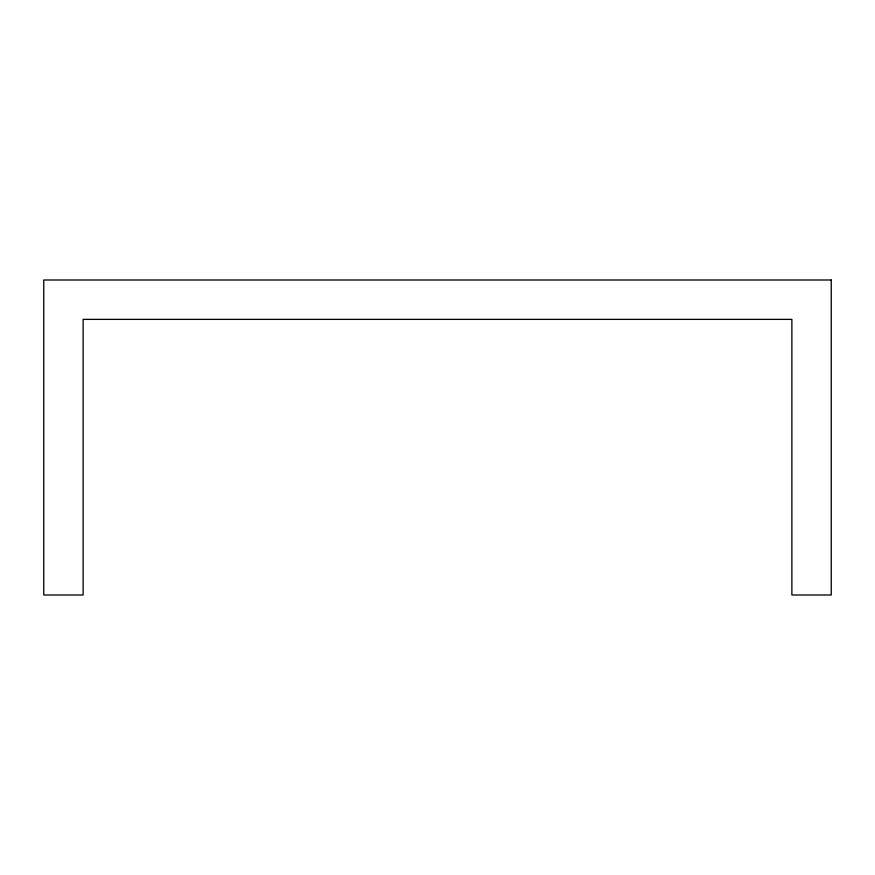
<?xml version="1.0" encoding="UTF-8"?>
<svg xmlns="http://www.w3.org/2000/svg" width="875" height="875" viewBox="0 0 875 875"><rect width="100%" height="100%" fill="white"/><g stroke="black" fill="none" stroke-linecap="round" stroke-linejoin="round"><path stroke-width="1.31" d="M831.25 280L43.75 280L43.75 595L83.125 595L83.125 319.375L791.875 319.375L791.875 595L831.25 595L831.25 280"/></g></svg>
